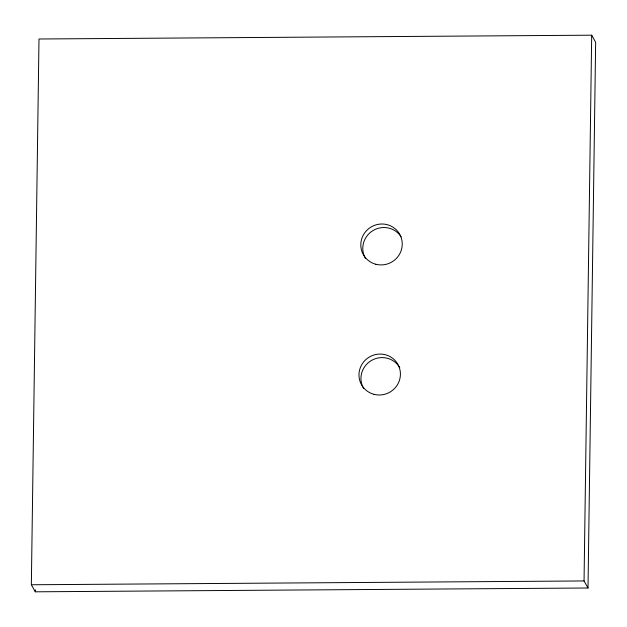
<?xml version="1.0" encoding="UTF-8"?>
<svg xmlns="http://www.w3.org/2000/svg" width="627" height="627" viewBox="0 0 627 627"><rect width="100%" height="100%" fill="white"/><g stroke="black" fill="none" stroke-linecap="round" stroke-linejoin="round"><path stroke-width="0.94" d="M31.35 584.764L38.992 38.999L591.692 35.19L595.65 42.236L588.008 588.001L35.308 591.81L31.35 584.764L584.05 580.955L588.008 588.001M35.308 591.81L35.331 589.858M584.05 580.955L591.692 35.19M363.582 388.419A20.848 20.346 -29.3 0 1 371.56 360.407A20.848 20.346 -29.3 0 1 399.767 367.704M365.408 258.348A20.848 20.346 -29.3 0 1 372.994 230.564A20.848 20.346 -29.3 0 1 401.139 236.873M374.06 394.344A20.848 20.346 -29.3 0 0 399.791 369.099A20.848 20.346 -29.3 0 0 365.243 360.164A20.848 20.346 -29.3 0 0 374.06 394.344M375.879 264.265A20.848 20.346 -29.3 0 0 401.617 239.028A20.848 20.346 -29.3 0 0 367.069 230.093A20.848 20.346 -29.3 0 0 375.879 264.265"/></g></svg>
